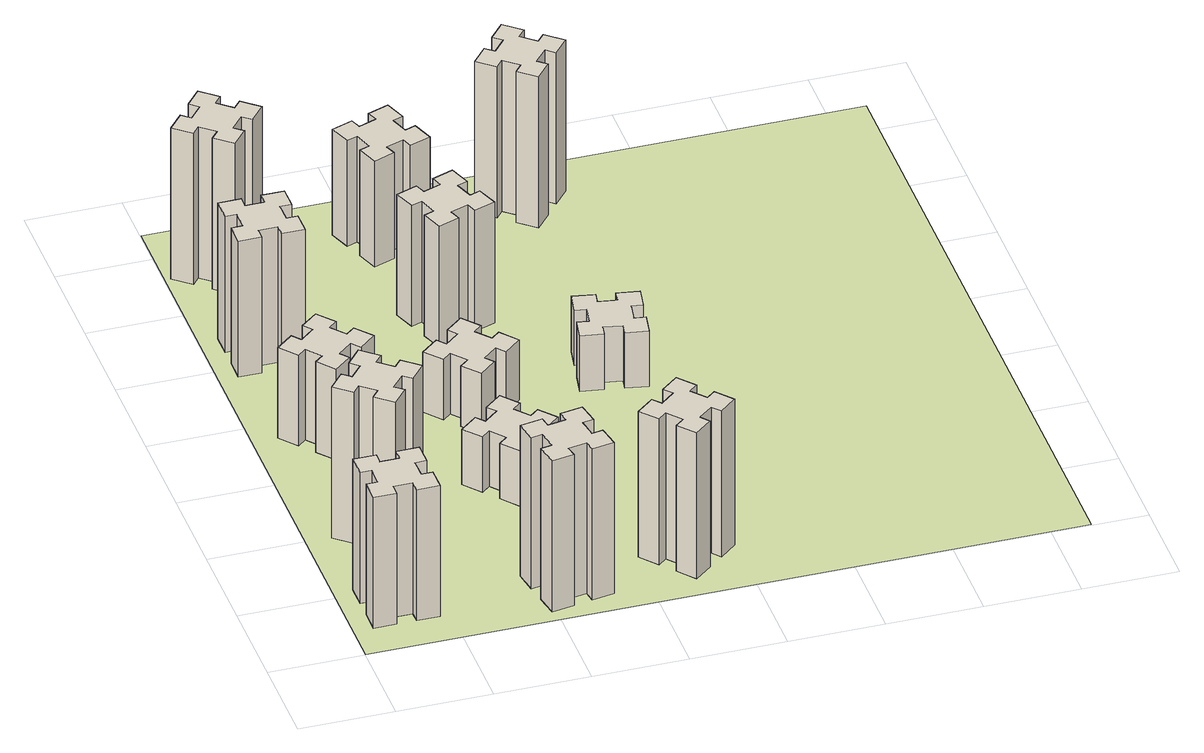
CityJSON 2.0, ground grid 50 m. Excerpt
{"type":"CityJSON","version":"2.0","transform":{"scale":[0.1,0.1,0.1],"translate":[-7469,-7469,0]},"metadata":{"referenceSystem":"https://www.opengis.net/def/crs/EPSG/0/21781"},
"CityObjects":{
"building1":{"type":"Building","attributes":{"class":"1000","function":"1000","usage":"1000","yearOfConstruction":2016,"roofType":"1000","measuredHeight":78,"storeysAboveGround":30,"storeysBelowGround":0},"geometry":[{"type":"Solid","lod":"1","boundaries":[[[[0,1,2,3,4,5,6,7,8,9,10,11,12,13,14,15,16,17,18,19]],[[17,16,20,21]],[[16,15,22,20]],[[15,14,23,22]],[[14,13,24,23]],[[13,12,25,24]],[[12,11,26,25]],[[11,10,27,26]],[[10,9,28,27]],[[9,8,29,28]],[[8,7,30,29]],[[7,6,31,30]],[[6,5,32,31]],[[5,4,33,32]],[[4,3,34,33]],[[3,2,35,34]],[[2,1,36,35]],[[1,0,37,36]],[[0,19,38,37]],[[19,18,39,38]],[[18,17,21,39]],[[24,25,26,27,28,29,30,31,32,33,34,35,36,37,38,39,21,20,22,23]]]]}]},
"building2":{"type":"Building","attributes":{"class":"1000","function":"1000","usage":"1000","yearOfConstruction":2016,"roofType":"1000","measuredHeight":90,"storeysAboveGround":30,"storeysBelowGround":0},"geometry":[{"type":"Solid","lod":"1","boundaries":[[[[40,41,42,43,44,45,46,47,48,49,50,51,52,53,54,55,56,57,58,59]],[[57,56,60,61]],[[56,55,62,60]],[[55,54,63,62]],[[54,53,64,63]],[[53,52,65,64]],[[52,51,66,65]],[[51,50,67,66]],[[50,49,68,67]],[[49,48,69,68]],[[48,47,70,69]],[[47,46,71,70]],[[46,45,72,71]],[[45,44,73,72]],[[44,43,74,73]],[[43,42,75,74]],[[42,41,76,75]],[[41,40,77,76]],[[40,59,78,77]],[[59,58,79,78]],[[58,57,61,79]],[[64,65,66,67,68,69,70,71,72,73,74,75,76,77,78,79,61,60,62,63]]]]}]},
"building3":{"type":"Building","attributes":{"class":"1000","function":"1000","usage":"1000","yearOfConstruction":2016,"roofType":"1000","measuredHeight":54,"storeysAboveGround":30,"storeysBelowGround":0},"geometry":[{"type":"Solid","lod":"1","boundaries":[[[[80,81,82,83,84,85,86,87,88,89,90,91,92,93,94,95,96,97,98,99]],[[97,96,100,101]],[[96,95,102,100]],[[95,94,103,102]],[[94,93,104,103]],[[93,92,105,104]],[[92,91,106,105]],[[91,90,107,106]],[[90,89,108,107]],[[89,88,109,108]],[[88,87,110,109]],[[87,86,111,110]],[[86,85,112,111]],[[85,84,113,112]],[[84,83,114,113]],[[83,82,115,114]],[[82,81,116,115]],[[81,80,117,116]],[[80,99,118,117]],[[99,98,119,118]],[[98,97,101,119]],[[104,105,106,107,108,109,110,111,112,113,114,115,116,117,118,119,101,100,102,103]]]]}]},
"building4":{"type":"Building","attributes":{"class":"1000","function":"1000","usage":"1000","yearOfConstruction":2016,"roofType":"1000","measuredHeight":81,"storeysAboveGround":30,"storeysBelowGround":0},"geometry":[{"type":"Solid","lod":"1","boundaries":[[[[120,121,122,123,124,125,126,127,128,129,130,131,132,133,134,135,136,137,138,139]],[[137,136,140,141]],[[136,135,142,140]],[[135,134,143,142]],[[134,133,144,143]],[[133,132,145,144]],[[132,131,146,145]],[[131,130,147,146]],[[130,129,148,147]],[[129,128,149,148]],[[128,127,150,149]],[[127,126,151,150]],[[126,125,152,151]],[[125,124,153,152]],[[124,123,154,153]],[[123,122,155,154]],[[122,121,156,155]],[[121,120,157,156]],[[120,139,158,157]],[[139,138,159,158]],[[138,137,141,159]],[[144,145,146,147,148,149,150,151,152,153,154,155,156,157,158,159,141,140,142,143]]]]}]},
"building5":{"type":"Building","attributes":{"class":"1000","function":"1000","usage":"1000","yearOfConstruction":2016,"roofType":"1000","measuredHeight":90,"storeysAboveGround":30,"storeysBelowGround":0},"geometry":[{"type":"Solid","lod":"1","boundaries":[[[[160,161,162,163,164,165,166,167,168,169,170,171,172,173,174,175,176,177,178,179]],[[177,176,180,181]],[[176,175,182,180]],[[175,174,183,182]],[[174,173,184,183]],[[173,172,185,184]],[[172,171,186,185]],[[171,170,187,186]],[[170,169,188,187]],[[169,168,189,188]],[[168,167,190,189]],[[167,166,191,190]],[[166,165,192,191]],[[165,164,193,192]],[[164,163,194,193]],[[163,162,195,194]],[[162,161,196,195]],[[161,160,197,196]],[[160,179,198,197]],[[179,178,199,198]],[[178,177,181,199]],[[184,185,186,187,188,189,190,191,192,193,194,195,196,197,198,199,181,180,182,183]]]]}]},
"building6":{"type":"Building","attributes":{"class":"1000","function":"1000","usage":"1000","yearOfConstruction":2016,"roofType":"1000","measuredHeight":90,"storeysAboveGround":30,"storeysBelowGround":0},"geometry":[{"type":"Solid","lod":"1","boundaries":[[[[200,201,202,203,204,205,206,207,208,209,210,211,212,213,214,215,216,217,218,219]],[[217,216,220,221]],[[216,215,222,220]],[[215,214,223,222]],[[214,213,224,223]],[[213,212,225,224]],[[212,211,226,225]],[[211,210,227,226]],[[210,209,228,227]],[[209,208,229,228]],[[208,207,230,229]],[[207,206,231,230]],[[206,205,232,231]],[[205,204,233,232]],[[204,203,234,233]],[[203,202,235,234]],[[202,201,236,235]],[[201,200,237,236]],[[200,219,238,237]],[[219,218,239,238]],[[218,217,221,239]],[[224,225,226,227,228,229,230,231,232,233,234,235,236,237,238,239,221,220,222,223]]]]}]},
"building7":{"type":"Building","attributes":{"class":"1000","function":"1000","usage":"1000","yearOfConstruction":2016,"roofType":"1000","measuredHeight":33,"storeysAboveGround":30,"storeysBelowGround":0},"geometry":[{"type":"Solid","lod":"1","boundaries":[[[[240,241,242,243,244,245,246,247,248,249,250,251,252,253,254,255,256,257,258,259]],[[257,256,260,261]],[[256,255,262,260]],[[255,254,263,262]],[[254,253,264,263]],[[253,252,265,264]],[[252,251,266,265]],[[251,250,267,266]],[[250,249,268,267]],[[249,248,269,268]],[[248,247,270,269]],[[247,246,271,270]],[[246,245,272,271]],[[245,244,273,272]],[[244,243,274,273]],[[243,242,275,274]],[[242,241,276,275]],[[241,240,277,276]],[[240,259,278,277]],[[259,258,279,278]],[[258,257,261,279]],[[264,265,266,267,268,269,270,271,272,273,274,275,276,277,278,279,261,260,262,263]]]]}]},
"building8":{"type":"Building","attributes":{"class":"1000","function":"1000","usage":"1000","yearOfConstruction":2016,"roofType":"1000","measuredHeight":36,"storeysAboveGround":30,"storeysBelowGround":0},"geometry":[{"type":"Solid","lod":"1","boundaries":[[[[280,281,282,283,284,285,286,287,288,289,290,291,292,293,294,295,296,297,298,299]],[[297,296,300,301]],[[296,295,302,300]],[[295,294,303,302]],[[294,293,304,303]],[[293,292,305,304]],[[292,291,306,305]],[[291,290,307,306]],[[290,289,308,307]],[[289,288,309,308]],[[288,287,310,309]],[[287,286,311,310]],[[286,285,312,311]],[[285,284,313,312]],[[284,283,314,313]],[[283,282,315,314]],[[282,281,316,315]],[[281,280,317,316]],[[280,299,318,317]],[[299,298,319,318]],[[298,297,301,319]],[[304,305,306,307,308,309,310,311,312,313,314,315,316,317,318,319,301,300,302,303]]]]}]},
"building9":{"type":"Building","attributes":{"class":"1000","function":"1000","usage":"1000","yearOfConstruction":2016,"roofType":"1000","measuredHeight":87,"storeysAboveGround":30,"storeysBelowGround":0},"geometry":[{"type":"Solid","lod":"1","boundaries":[[[[320,321,322,323,324,325,326,327,328,329,330,331,332,333,334,335,336,337,338,339]],[[337,336,340,341]],[[336,335,342,340]],[[335,334,343,342]],[[334,333,344,343]],[[333,332,345,344]],[[332,331,346,345]],[[331,330,347,346]],[[330,329,348,347]],[[329,328,349,348]],[[328,327,350,349]],[[327,326,351,350]],[[326,325,352,351]],[[325,324,353,352]],[[324,323,354,353]],[[323,322,355,354]],[[322,321,356,355]],[[321,320,357,356]],[[320,339,358,357]],[[339,338,359,358]],[[338,337,341,359]],[[344,345,346,347,348,349,350,351,352,353,354,355,356,357,358,359,341,340,342,343]]]]}]},
"building10":{"type":"Building","attributes":{"class":"1000","function":"1000","usage":"1000","yearOfConstruction":2016,"roofType":"1000","measuredHeight":72,"storeysAboveGround":30,"storeysBelowGround":0},"geometry":[{"type":"Solid","lod":"1","boundaries":[[[[360,361,362,363,364,365,366,367,368,369,370,371,372,373,374,375,376,377,378,379]],[[377,376,380,381]],[[376,375,382,380]],[[375,374,383,382]],[[374,373,384,383]],[[373,372,385,384]],[[372,371,386,385]],[[371,370,387,386]],[[370,369,388,387]],[[369,368,389,388]],[[368,367,390,389]],[[367,366,391,390]],[[366,365,392,391]],[[365,364,393,392]],[[364,363,394,393]],[[363,362,395,394]],[[362,361,396,395]],[[361,360,397,396]],[[360,379,398,397]],[[379,378,399,398]],[[378,377,381,399]],[[384,385,386,387,388,389,390,391,392,393,394,395,396,397,398,399,381,380,382,383]]]]}]},
"building11":{"type":"Building","attributes":{"class":"1000","function":"1000","usage":"1000","yearOfConstruction":2016,"roofType":"1000","measuredHeight":63,"storeysAboveGround":30,"storeysBelowGround":0},"geometry":[{"type":"Solid","lod":"1","boundaries":[[[[400,401,402,403,404,405,406,407,408,409,410,411,412,413,414,415,416,417,418,419]],[[417,416,420,421]],[[416,415,422,420]],[[415,414,423,422]],[[414,413,424,423]],[[413,412,425,424]],[[412,411,426,425]],[[411,410,427,426]],[[410,409,428,427]],[[409,408,429,428]],[[408,407,430,429]],[[407,406,431,430]],[[406,405,432,431]],[[405,404,433,432]],[[404,403,434,433]],[[403,402,435,434]],[[402,401,436,435]],[[401,400,437,436]],[[400,419,438,437]],[[419,418,439,438]],[[418,417,421,439]],[[424,425,426,427,428,429,430,431,432,433,434,435,436,437,438,439,421,420,422,423]]]]}]},
"building12":{"type":"Building","attributes":{"class":"1000","function":"1000","usage":"1000","yearOfConstruction":2016,"roofType":"1000","measuredHeight":33,"storeysAboveGround":30,"storeysBelowGround":0},"geometry":[{"type":"Solid","lod":"1","boundaries":[[[[440,441,442,443,444,445,446,447,448,449,450,451,452,453,454,455,456,457,458,459]],[[457,456,460,461]],[[456,455,462,460]],[[455,454,463,462]],[[454,453,464,463]],[[453,452,465,464]],[[452,451,466,465]],[[451,450,467,466]],[[450,449,468,467]],[[449,448,469,468]],[[448,447,470,469]],[[447,446,471,470]],[[446,445,472,471]],[[445,444,473,472]],[[444,443,474,473]],[[443,442,475,474]],[[442,441,476,475]],[[441,440,477,476]],[[440,459,478,477]],[[459,458,479,478]],[[458,457,461,479]],[[464,465,466,467,468,469,470,471,472,473,474,475,476,477,478,479,461,460,462,463]]]]}]},
"building13":{"type":"Building","attributes":{"class":"1000","function":"1000","usage":"1000","yearOfConstruction":2016,"roofType":"1000","measuredHeight":90,"storeysAboveGround":30,"storeysBelowGround":0},"geometry":[{"type":"Solid","lod":"1","boundaries":[[[[480,481,482,483,484,485,486,487,488,489,490,491,492,493,494,495,496,497,498,499]],[[497,496,500,501]],[[496,495,502,500]],[[495,494,503,502]],[[494,493,504,503]],[[493,492,505,504]],[[492,491,506,505]],[[491,490,507,506]],[[490,489,508,507]],[[489,488,509,508]],[[488,487,510,509]],[[487,486,511,510]],[[486,485,512,511]],[[485,484,513,512]],[[484,483,514,513]],[[483,482,515,514]],[[482,481,516,515]],[[481,480,517,516]],[[480,499,518,517]],[[499,498,519,518]],[[498,497,501,519]],[[504,505,506,507,508,509,510,511,512,513,514,515,516,517,518,519,501,500,502,503]]]]}]},
"landuse1":{"type":"LandUse","attributes":{"name":"plot1","function":"1010"},"geometry":[{"type":"MultiSurface","lod":"1","boundaries":[[[520,521,522,523]]]}]}
},
"vertices":[
[165,425,0],[165,325,0],[105,325,0],[105,205,0],[225,205,0],[225,265,0],[325,265,0],[325,205,0],[445,205,0],[445,325,0],[385,325,0],[385,425,0],[445,425,0],[445,545,0],[325,545,0],[325,485,0],[225,485,0],[225,545,0],[105,545,0],[105,425,0],[225,485,780],[225,545,780],[325,485,780],[325,545,780],[445,545,780],[445,425,780],[385,425,780],[385,325,780],[445,325,780],[445,205,780],[325,205,780],[325,265,780],[225,265,780],[225,205,780],[105,205,780],[105,325,780],[165,325,780],[165,425,780],[105,425,780],[105,545,780],
[484,1067,0],[408,1132,0],[446,1178,0],[354,1255,0],[277,1163,0],[323,1124,0],[259,1048,0],[213,1086,0],[136,994,0],[228,917,0],[266,963,0],[343,899,0],[304,853,0],[396,776,0],[473,868,0],[427,906,0],[492,983,0],[538,944,0],[615,1036,0],[523,1113,0],[492,983,900],[538,944,900],[427,906,900],[473,868,900],[396,776,900],[304,853,900],[343,899,900],[266,963,900],[228,917,900],[136,994,900],[213,1086,900],[259,1048,900],[323,1124,900],[277,1163,900],[354,1255,900],[446,1178,900],[408,1132,900],[484,1067,900],[523,1113,900],[615,1036,900],
[492,1888,0],[427,1964,0],[473,2003,0],[396,2095,0],[304,2018,0],[343,1972,0],[266,1907,0],[228,1953,0],[136,1876,0],[213,1784,0],[259,1823,0],[323,1746,0],[277,1708,0],[354,1616,0],[446,1693,0],[408,1739,0],[484,1803,0],[523,1757,0],[615,1834,0],[538,1926,0],[484,1803,540],[523,1757,540],[408,1739,540],[446,1693,540],[354,1616,540],[277,1708,540],[323,1746,540],[259,1823,540],[213,1784,540],[136,1876,540],[228,1953,540],[266,1907,540],[343,1972,540],[304,2018,540],[396,2095,540],[473,2003,540],[427,1964,540],[492,1888,540],[538,1926,540],[615,1834,540],
[385,2545,0],[385,2645,0],[445,2645,0],[445,2765,0],[325,2765,0],[325,2705,0],[225,2705,0],[225,2765,0],[105,2765,0],[105,2645,0],[165,2645,0],[165,2545,0],[105,2545,0],[105,2425,0],[225,2425,0],[225,2485,0],[325,2485,0],[325,2425,0],[445,2425,0],[445,2545,0],[325,2485,810],[325,2425,810],[225,2485,810],[225,2425,810],[105,2425,810],[105,2545,810],[165,2545,810],[165,2645,810],[105,2645,810],[105,2765,810],[225,2765,810],[225,2705,810],[325,2705,810],[325,2765,810],[445,2765,810],[445,2645,810],[385,2645,810],[385,2545,810],[445,2545,810],[445,2425,810],
[1145,392,0],[1047,375,0],[1037,434,0],[918,413,0],[939,295,0],[998,305,0],[1016,207,0],[957,197,0],[977,78,0],[1096,99,0],[1085,158,0],[1184,176,0],[1194,117,0],[1312,137,0],[1291,256,0],[1232,245,0],[1215,344,0],[1274,354,0],[1253,472,0],[1135,451,0],[1215,344,900],[1274,354,900],[1232,245,900],[1291,256,900],[1312,137,900],[1194,117,900],[1184,176,900],[1085,158,900],[1096,99,900],[977,78,900],[957,197,900],[1016,207,900],[998,305,900],[939,295,900],[918,413,900],[1037,434,900],[1047,375,900],[1145,392,900],[1135,451,900],[1253,472,900],
[384,3387,0],[308,3452,0],[346,3498,0],[254,3575,0],[177,3483,0],[223,3444,0],[159,3368,0],[113,3406,0],[36,3314,0],[128,3237,0],[166,3283,0],[243,3219,0],[204,3173,0],[296,3096,0],[373,3188,0],[327,3226,0],[392,3303,0],[438,3264,0],[515,3356,0],[423,3433,0],[392,3303,900],[438,3264,900],[327,3226,900],[373,3188,900],[296,3096,900],[204,3173,900],[243,3219,900],[166,3283,900],[128,3237,900],[36,3314,900],[113,3406,900],[159,3368,900],[223,3444,900],[177,3483,900],[254,3575,900],[346,3498,900],[308,3452,900],[384,3387,900],[423,3433,900],[515,3356,900],
[1083,1332,0],[1006,1267,0],[968,1313,0],[876,1236,0],[953,1144,0],[999,1183,0],[1063,1106,0],[1017,1068,0],[1094,976,0],[1186,1053,0],[1148,1099,0],[1224,1163,0],[1263,1117,0],[1355,1194,0],[1278,1286,0],[1232,1248,0],[1167,1324,0],[1213,1363,0],[1136,1455,0],[1044,1378,0],[1167,1324,330],[1213,1363,330],[1232,1248,330],[1278,1286,330],[1355,1194,330],[1263,1117,330],[1224,1163,330],[1148,1099,330],[1186,1053,330],[1094,976,330],[1017,1068,330],[1063,1106,330],[999,1183,330],[953,1144,330],[876,1236,330],[968,1313,330],[1006,1267,330],[1083,1332,330],[1044,1378,330],[1136,1455,330],
[1083,1972,0],[1006,1907,0],[968,1953,0],[876,1876,0],[953,1784,0],[999,1823,0],[1063,1746,0],[1017,1708,0],[1094,1616,0],[1186,1693,0],[1148,1739,0],[1224,1803,0],[1263,1757,0],[1355,1834,0],[1278,1926,0],[1232,1888,0],[1167,1964,0],[1213,2003,0],[1136,2095,0],[1044,2018,0],[1167,1964,360],[1213,2003,360],[1232,1888,360],[1278,1926,360],[1355,1834,360],[1263,1757,360],[1224,1803,360],[1148,1739,360],[1186,1693,360],[1094,1616,360],[1017,1708,360],[1063,1746,360],[999,1823,360],[953,1784,360],[876,1876,360],[968,1953,360],[1006,1907,360],[1083,1972,360],[1044,2018,360],[1136,2095,360],
[1639,343,0],[1703,266,0],[1657,228,0],[1734,136,0],[1826,213,0],[1788,259,0],[1864,323,0],[1903,277,0],[1995,354,0],[1918,446,0],[1872,408,0],[1807,484,0],[1853,523,0],[1776,615,0],[1684,538,0],[1723,492,0],[1646,427,0],[1608,473,0],[1516,396,0],[1593,304,0],[1646,427,870],[1608,473,870],[1723,492,870],[1684,538,870],[1776,615,870],[1853,523,870],[1807,484,870],[1872,408,870],[1918,446,870],[1995,354,870],[1903,277,870],[1864,323,870],[1788,259,870],[1826,213,870],[1734,136,870],[1657,228,870],[1703,266,870],[1639,343,870],[1593,304,870],[1516,396,870],
[1225,2716,0],[1131,2682,0],[1110,2738,0],[997,2697,0],[1039,2584,0],[1095,2605,0],[1129,2511,0],[1073,2490,0],[1114,2377,0],[1227,2419,0],[1206,2475,0],[1300,2509,0],[1320,2453,0],[1433,2494,0],[1392,2607,0],[1336,2586,0],[1302,2680,0],[1358,2700,0],[1317,2813,0],[1204,2772,0],[1302,2680,720],[1358,2700,720],[1336,2586,720],[1392,2607,720],[1433,2494,720],[1320,2453,720],[1300,2509,720],[1206,2475,720],[1227,2419,720],[1114,2377,720],[1073,2490,720],[1129,2511,720],[1095,2605,720],[1039,2584,720],[997,2697,720],[1110,2738,720],[1131,2682,720],[1225,2716,720],[1204,2772,720],[1317,2813,720],
[1125,3456,0],[1031,3422,0],[1010,3478,0],[897,3437,0],[939,3324,0],[995,3345,0],[1029,3251,0],[973,3230,0],[1014,3117,0],[1127,3159,0],[1106,3215,0],[1200,3249,0],[1220,3193,0],[1333,3234,0],[1292,3347,0],[1236,3326,0],[1202,3420,0],[1258,3440,0],[1217,3553,0],[1104,3512,0],[1202,3420,630],[1258,3440,630],[1236,3326,630],[1292,3347,630],[1333,3234,630],[1220,3193,630],[1200,3249,630],[1106,3215,630],[1127,3159,630],[1014,3117,630],[973,3230,630],[1029,3251,630],[995,3345,630],[939,3324,630],[897,3437,630],[1010,3478,630],[1031,3422,630],[1125,3456,630],[1104,3512,630],[1217,3553,630],
[1924,2055,0],[1825,2072,0],[1836,2131,0],[1717,2152,0],[1697,2034,0],[1756,2024,0],[1738,1925,0],[1679,1936,0],[1658,1817,0],[1777,1797,0],[1787,1856,0],[1885,1838,0],[1875,1779,0],[1993,1758,0],[2014,1877,0],[1955,1887,0],[1972,1985,0],[2031,1975,0],[2052,2093,0],[1934,2114,0],[1972,1985,330],[2031,1975,330],[1955,1887,330],[2014,1877,330],[1993,1758,330],[1875,1779,330],[1885,1838,330],[1787,1856,330],[1777,1797,330],[1658,1817,330],[1679,1936,330],[1738,1925,330],[1756,2024,330],[1697,2034,330],[1717,2152,330],[1836,2131,330],[1825,2072,330],[1924,2055,330],[1934,2114,330],[2052,2093,330],
[1746,3383,0],[1823,3319,0],[1784,3273,0],[1876,3196,0],[1953,3288,0],[1907,3326,0],[1972,3403,0],[2018,3364,0],[2095,3456,0],[2003,3533,0],[1964,3487,0],[1888,3552,0],[1926,3598,0],[1834,3675,0],[1757,3583,0],[1803,3544,0],[1739,3468,0],[1693,3506,0],[1616,3414,0],[1708,3337,0],[1739,3468,900],[1693,3506,900],[1803,3544,900],[1757,3583,900],[1834,3675,900],[1926,3598,900],[1888,3552,900],[1964,3487,900],[2003,3533,900],[2095,3456,900],[2018,3364,900],[1972,3403,900],[1907,3326,900],[1953,3288,900],[1876,3196,900],[1784,3273,900],[1823,3319,900],[1746,3383,900],[1708,3337,900],[1616,3414,900],
[5,3705,0],[3705,3705,0],[3705,5,0],[5,5,0]
]}
